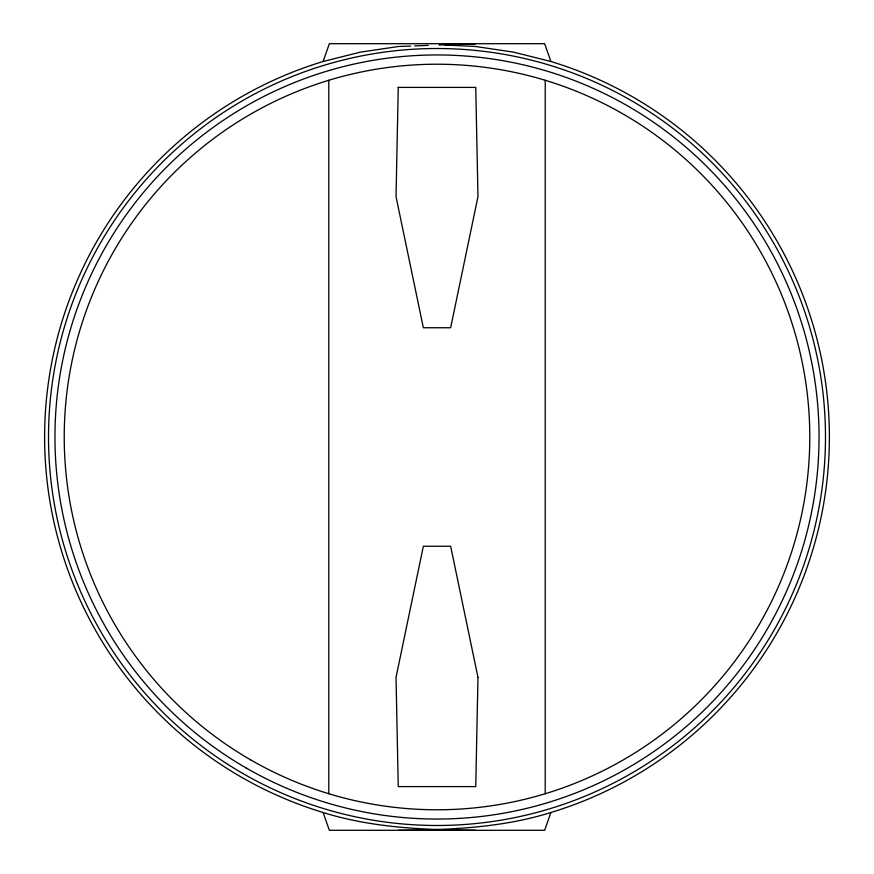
<?xml version="1.0" encoding="UTF-8"?>
<svg xmlns="http://www.w3.org/2000/svg" width="874" height="874" viewBox="0 0 874 874"><rect width="100%" height="100%" fill="white"/><g stroke="black" fill="none" stroke-linecap="round" stroke-linejoin="round"><path stroke-width="1.31" d="M545.212 80.266L545.212 793.734M323.096 61.497L329.356 43.7L544.644 43.7L550.904 61.497A392.404 392.404 0 0 1 550.904 812.503L544.644 830.3L329.356 830.3L323.096 812.503A392.404 392.404 0 0 1 323.096 61.497L360.449 52.134L398.533 46.486L410.682 46.049M550.904 812.503C501.6 827.896 449.793 829.907 398.533 830.3M414.735 45.907L428.227 45.415M439.021 45.022L475.467 43.7L444.953 44.41M475.467 830.3C424.207 829.907 372.4 827.896 323.096 812.503M444.953 44.989L475.467 46.486L513.551 52.134L550.904 61.497M328.788 80.266L328.788 793.734M398.249 87.4L396.031 196.65L423.344 327.75L450.656 327.75L477.969 196.65L475.751 87.4L398.249 87.4M477.969 677.35L475.751 786.6L398.249 786.6L396.031 677.35L423.344 546.25L450.656 546.25L477.969 677.35M250.609 759.834A372.783 372.783 0 0 0 809.783 437A372.783 372.783 0 0 0 250.609 114.166A372.783 372.783 0 0 0 250.609 759.834M245.976 767.864A382.047 382.047 0 0 0 819.047 437A382.047 382.047 0 0 0 245.976 106.136A382.047 382.047 0 0 0 245.976 767.864M242.754 773.435A388.482 388.482 0 0 0 825.482 437A388.482 388.482 0 0 0 242.754 100.565A388.482 388.482 0 0 0 242.754 773.435"/></g></svg>
